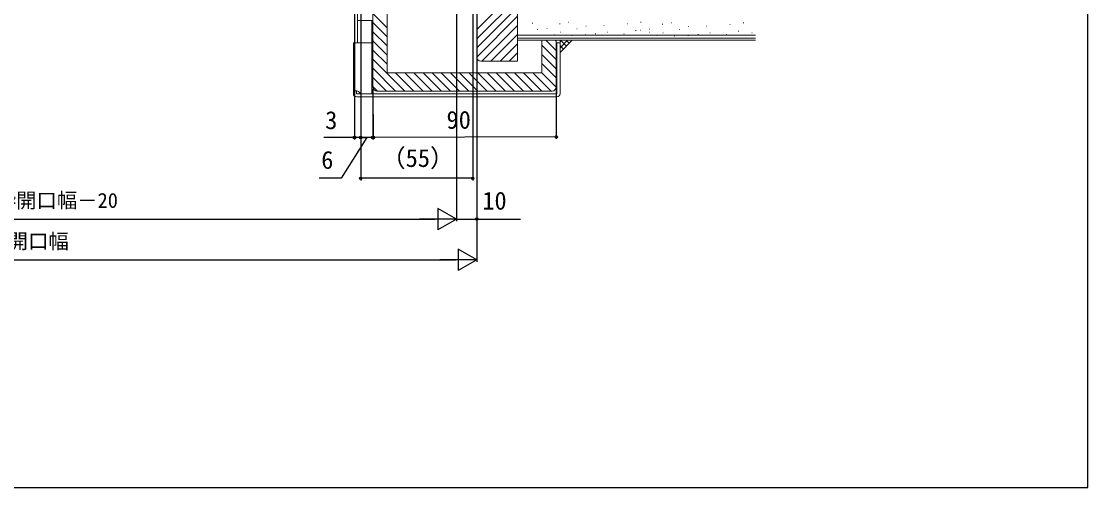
# Model space of a CAD drawing. Units: millimetres, scale not verified. Extents: x -525 to 525, y -783 to 779.
# Drawn here: x 1 to 525, y -783 to -554 of the extents above; entities that cross this region are included whole.
import ezdxf
from ezdxf.enums import TextEntityAlignment as Align

# ---------------------------------------------------------------- set-up
doc = ezdxf.new("R2010")
doc.units = ezdxf.units.MM
doc.header["$LTSCALE"] = 4
for name, color, linetype, lineweight in [('0-0_0', 30, 'Continuous', 18), ('0-5_YKK_13', 4, 'Continuous', 18), ('0-8_YSS_K', 3, 'Continuous', 18), ('0-9_YSS_KE', 3, 'Continuous', 18)]:
    doc.layers.add(name, color=color, linetype=linetype, lineweight=lineweight)
doc.layers.add('0-6_YKK_D', color=6, linetype='Continuous')
doc.layers.add('0-7_YKK_ZWAK', color=7, linetype='Continuous')
doc.styles.add('ＭＳ ゴシック', font='')
doc.styles.get('ＭＳ ゴシック').set_extended_font_data('MS Gothic')

msp = doc.modelspace()

# ---------------------------------------------------------------- linework, layer by layer
at = {"layer": '0-0_0'}
msp.add_line((261.998, -588.333), (175.998, -588.333), dxfattribs=at)
for points in [[(173.998, -586.333), (173.998, -542.333), (180.998, -542.333), (180.998, -579.333)], [(180.998, -579.333), (256.998, -579.333), (256.998, -563.333), (263.998, -563.333), (263.998, -586.333)]]:
    msp.add_lwpolyline(points, dxfattribs=at)
for centre, start, end in [((175.998, -586.333), 180, 270), ((261.998, -586.333), 270, 0)]:
    msp.add_arc(centre, 2, start, end, dxfattribs=at)
at = {"layer": '0-5_YKK_13'}
for p, q in [((166.498, -430.63), (166.498, -564.631)), ((164.398, -589.631), (164.398, -564.631)), ((165.898, -564.631), (164.398, -564.631)), ((265.898, -564.631), (265.898, -589.631)), ((165.898, -588.131), (165.898, -589.631)), ((264.398, -589.631), (165.898, -589.631)), ((264.398, -591.131), (165.898, -591.131)), ((168.02, -589.631), (166.959, -588.57)), ((168.02, -589.631), (168.02, -591.131))]:
    msp.add_line(p, q, dxfattribs=at)
for points in [[(173.398, -573.631), (173.498, -573.631), (173.498, -553.631), (166.498, -553.631)], [(165.898, -564.631), (173.398, -564.631), (173.398, -589.631)], [(265.898, -564.631), (264.398, -564.631), (264.398, -589.631)]]:
    msp.add_lwpolyline(points, dxfattribs=at)
for centre, start, end in [((165.898, -589.631), 45, 180), ((165.898, -589.631), 180, 270), ((264.398, -589.631), 270, 0)]:
    msp.add_arc(centre, 1.5, start, end, dxfattribs=at)
at = {"layer": '0-6_YKK_D'}
for p, q in [((164.998, -431.13), (164.998, -612.131)), ((214.998, -429.63), (214.998, -652.131)), ((214.998, -429.63), (214.998, -652.131)), ((225, -457.333), (225, -652.131)), ((225, -457.333), (225, -672.131)), ((167.998, -505.88), (167.998, -632.131)), ((222.998, -506.63), (222.998, -632.131)), ((167.998, -511.13), (167.998, -612.131)), ((167.998, -559.631), (167.998, -612.131)), ((173.998, -587.333), (173.998, -612.131)), ((174.001, -587.333), (174.07, -612.086)), ((264.001, -587.081), (264.07, -611.834)), ((164.998, -611.131), (149.944, -611.131)), ((167.998, -611.131), (164.998, -611.131)), ((173.998, -611.131), (167.998, -611.131)), ((167.998, -611.131), (170.548, -611.131)), ((264.068, -610.834), (174.068, -611.086)), ((222.998, -631.131), (167.998, -631.131)), ((214.998, -651.131), (205.905, -645.881)), ((205.905, -645.881), (205.905, -656.381)), ((-204.502, -651.131), (204.498, -651.131)), ((214.998, -651.131), (196.812, -651.131)), ((214.998, -651.131), (205.905, -656.381)), ((225, -671.131), (215.907, -665.881)), ((215.907, -665.881), (215.907, -676.381)), ((-214.5, -671.131), (214.5, -671.131)), ((225, -671.131), (206.814, -671.131)), ((225, -671.131), (215.907, -676.381))]:
    msp.add_line(p, q, dxfattribs=at)
for points in [[(170.998, -611.131), (158.401, -631.131), (147.583, -631.131)], [(214.998, -651.131), (225, -651.131), (246.55, -651.131)]]:
    msp.add_lwpolyline(points, dxfattribs=at)
for centre in [(164.998, -611.131), (167.998, -611.131), (167.998, -611.131), (173.998, -611.131), (174.068, -611.086), (264.068, -610.834), (167.998, -631.131), (222.998, -631.131), (225, -651.131)]:
    msp.add_circle(centre, 0.637, dxfattribs=at)
at = {"layer": '0-7_YKK_ZWAK'}
msp.add_lwpolyline([(-525, -782.9), (525, -782.9), (525, 747.1)], dxfattribs=at)
at = {"layer": '0-8_YSS_K'}
for p, q in [((224.996, -558.179), (244.996, -538.179)), ((224.996, -562.669), (244.996, -542.669)), ((224.996, -567.159), (244.996, -547.159)), ((224.996, -571.649), (244.996, -551.649)), ((245.08, -562.333), (245.08, -549.833)), ((252.271, -555.045), (252.471, -555.045)), ((270.036, -554.547), (270.236, -554.547)), ((305.475, -554.547), (305.675, -554.547)), ((320.456, -554.806), (320.656, -554.806)), ((355.895, -554.806), (356.095, -554.806)), ((227.503, -573.633), (244.996, -556.139)), ((254.842, -558.131), (255.042, -558.131)), ((259.452, -557.62), (259.652, -557.62)), ((265.688, -555.281), (265.888, -555.281)), ((265.916, -559.492), (266.115, -559.492)), ((274.157, -557.844), (274.357, -557.844)), ((278.486, -556.45), (278.686, -556.45)), ((287.344, -556.195), (287.544, -556.195)), ((288.992, -559.492), (289.192, -559.492)), ((298.882, -555.371), (299.082, -555.371)), ((303.003, -558.668), (303.203, -558.668)), ((305.262, -558.389), (305.462, -558.389)), ((309.596, -559.492), (309.796, -559.492)), ((309.871, -557.878), (310.071, -557.878)), ((316.108, -555.539), (316.308, -555.539)), ((316.335, -559.75), (316.535, -559.75)), ((324.577, -558.102), (324.777, -558.102)), ((328.905, -556.709), (329.106, -556.709)), ((337.763, -556.454), (337.963, -556.454)), ((339.411, -559.75), (339.611, -559.75)), ((349.301, -555.63), (349.501, -555.63)), ((353.422, -558.926), (353.622, -558.926)), ((360.015, -559.75), (360.215, -559.75)), ((231.993, -573.633), (244.996, -560.629)), ((236.483, -573.633), (244.996, -565.12)), ((361.852, -560.833), (244.996, -560.833)), ((361.852, -563.333), (244.996, -563.333)), ((262.96, -560.738), (263.16, -560.738)), ((269.621, -563.334), (265.897, -567.058)), ((266.793, -563.333), (265.898, -564.229)), ((266.069, -563.333), (269.001, -566.265)), ((268.898, -563.334), (270.407, -564.842)), ((271.685, -561.14), (271.885, -561.14)), ((271.727, -563.334), (271.813, -563.42)), ((278.296, -560.738), (278.496, -560.738)), ((283.223, -560.316), (283.423, -560.316)), ((297.234, -560.316), (297.434, -560.316)), ((313.379, -560.996), (313.579, -560.996)), ((322.104, -561.399), (322.304, -561.399)), ((328.716, -560.996), (328.916, -560.996)), ((333.642, -560.575), (333.842, -560.575)), ((347.653, -560.575), (347.853, -560.575)), ((240.973, -573.633), (244.996, -569.61)), ((265.897, -568.818), (266.188, -569.109)), ((265.898, -565.99), (267.595, -567.687))]:
    msp.add_line(p, q, dxfattribs=at)
at = {"layer": '0-8_YSS_K', "color": 30}
for p, q in [((180.998, -557.222), (173.998, -550.222)), ((180.998, -561.712), (173.998, -554.712)), ((180.998, -566.202), (173.998, -559.202)), ((180.998, -570.693), (173.998, -563.693)), ((263.998, -568.38), (258.951, -563.333)), ((263.998, -563.89), (263.441, -563.333)), ((180.998, -575.183), (173.998, -568.183)), ((263.998, -572.87), (256.998, -565.87)), ((263.998, -577.36), (256.998, -570.36)), ((189.658, -588.333), (173.998, -572.673)), ((263.998, -581.851), (256.998, -574.851)), ((185.168, -588.333), (173.998, -577.163)), ((194.148, -588.333), (185.148, -579.333)), ((198.639, -588.333), (189.639, -579.333)), ((203.129, -588.333), (194.129, -579.333)), ((207.619, -588.333), (198.619, -579.333)), ((212.109, -588.333), (203.109, -579.333)), ((216.599, -588.333), (207.599, -579.333)), ((221.089, -588.333), (212.089, -579.333)), ((225.579, -588.333), (216.579, -579.333)), ((230.07, -588.333), (221.07, -579.333)), ((234.56, -588.333), (225.56, -579.333)), ((239.05, -588.333), (230.05, -579.333)), ((243.54, -588.333), (234.54, -579.333)), ((248.03, -588.333), (239.03, -579.333)), ((252.52, -588.333), (243.52, -579.333)), ((257.01, -588.333), (248.01, -579.333)), ((261.5, -588.333), (252.5, -579.333)), ((263.998, -586.341), (256.991, -579.333)), ((180.678, -588.333), (173.998, -581.653)), ((176.188, -588.333), (173.998, -586.143))]:
    msp.add_line(p, q, dxfattribs=at)
at = {"layer": '0-8_YSS_K'}
msp.add_lwpolyline([(265.897, -569.333), (265.898, -563.333), (271.898, -563.334), (265.897, -569.404)], dxfattribs=at)
at = {"layer": '0-9_YSS_KE'}
for p, q in [((361.852, -562.333), (244.996, -562.333)), ((244.996, -573.633), (226.996, -573.633))]:
    msp.add_line(p, q, dxfattribs=at)
msp.add_lwpolyline([(224.996, -571.633), (224.996, -456.633), (244.996, -456.633), (244.996, -573.633)], dxfattribs=at)
msp.add_arc((226.996, -571.633), 2, 180, 270, dxfattribs=at)

# ---------------------------------------------------------------- texts
at = {"layer": '0-6_YKK_D', "style": 'ＭＳ ゴシック'}
for s, height, p in [('3', 8.798, (150.557, -609.631)), ('6', 8.798, (148.628, -629.131)), ('（55）', 8.798, (178.078, -628.199)), ('新設ドア枠W＝既設ドア枠開口幅－20', 7.331, (-116.167, -647.824)), ('10', 8.798, (227.709, -649.131)), ('既設ドア枠開口幅', 7.331, (-55.341, -667.824))]:
    msp.add_text(s, height=height, dxfattribs=at).set_placement(p, align=Align.BOTTOM_LEFT)
msp.add_text('90', height=8.798, rotation=0.16, dxfattribs=at).set_placement((210.166, -609.485), align=Align.BOTTOM_LEFT)

doc.saveas('drawing.dxf')
